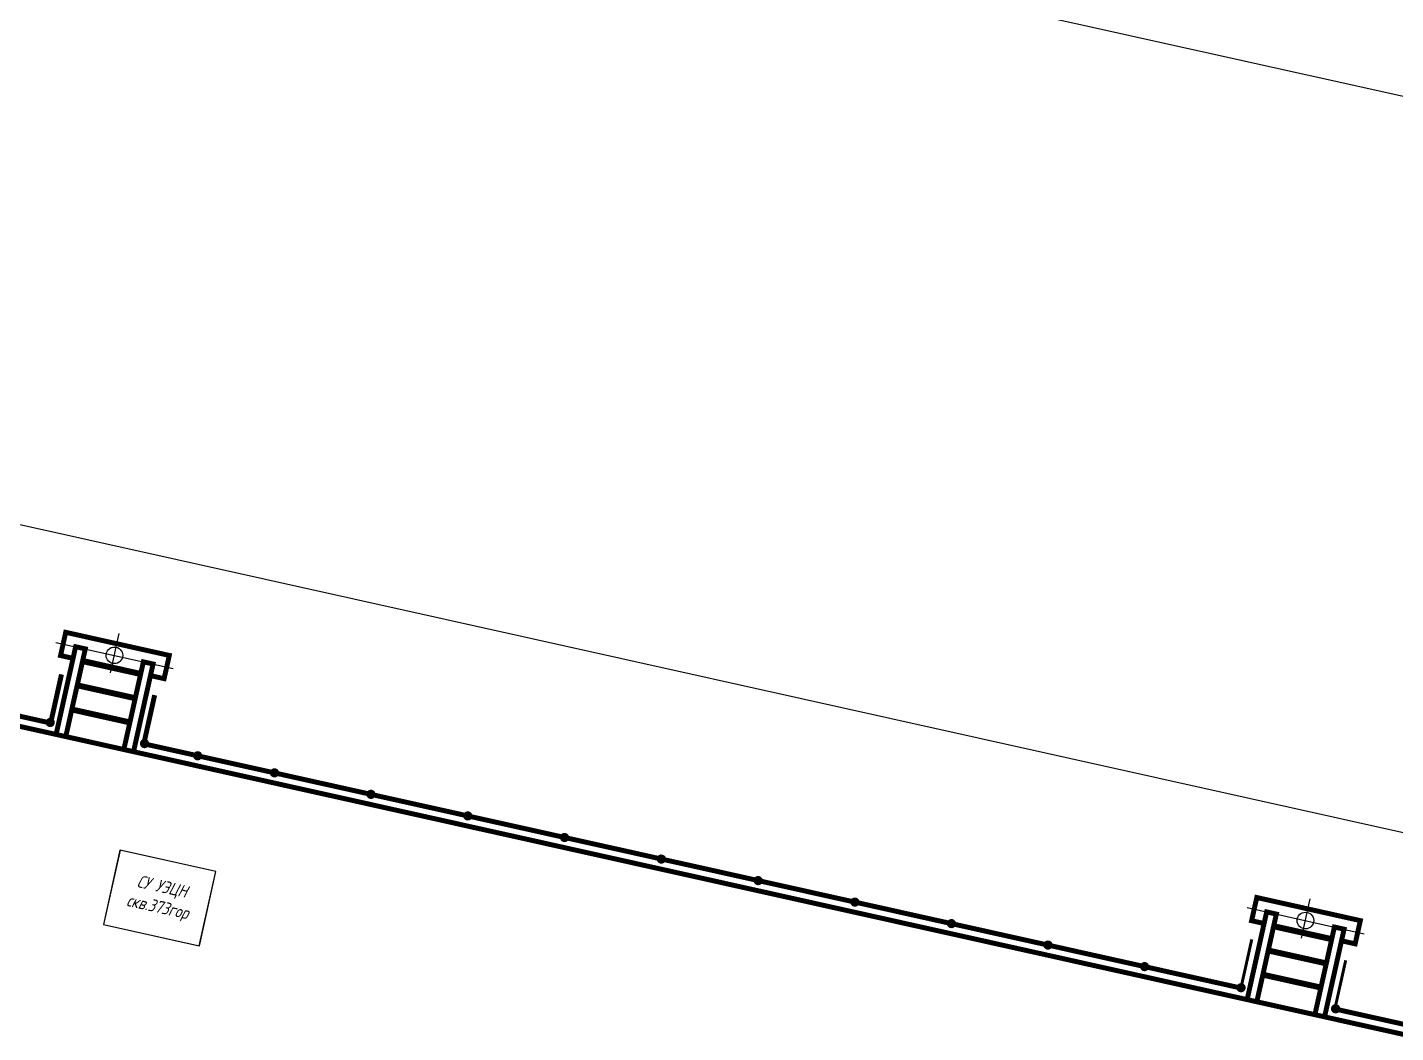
# Model space of a CAD drawing. Extents: x 5370511 to 5386565, y 1010429 to 1053793.
# Drawn here: x 5380465.78 to 5380479.57, y 1039693.23 to 1039703.37 of the extents above; entities that cross this region are included whole.
import ezdxf

# ---------------------------------------------------------------- set-up
doc = ezdxf.new("R2010")
doc.units = 0
doc.layers.get('0').update_dxf_attribs({"linetype": 'CONTINUOUS'})
doc.layers.add('ГП_сооружения', color=7, linetype='CONTINUOUS')
for name, color, linetype, lineweight in [('ЭС (текст)', 7, 'CONTINUOUS', 25), ('ЭС (тонкий)', 7, 'CONTINUOUS', 25), ('ЭС сети', 1, 'CONTINUOUS', 50)]:
    doc.layers.add(name, color=color, linetype=linetype, lineweight=lineweight)
doc.styles.add('ЭС', font='gost_nipi.shx', dxfattribs={"oblique": 14.999978})

# ---------------------------------------------------------------- blocks, each defined once
blk = doc.blocks.new('*U120')
at = {"layer": 'ГП_сооружения'}
h = blk.add_hatch(color=253, dxfattribs=at)
h.dxf.hatch_style = 1
h.paths.add_polyline_path([(146.36, 22.07, -1), (144.49, 22.07, -1)])
h = blk.add_hatch(color=253, dxfattribs=at)
h.dxf.hatch_style = 1
h.paths.add_polyline_path([(163.99, 22.05, 1), (165.86, 22.05, 1)])
h = blk.add_hatch(color=253, dxfattribs=at)
h.dxf.hatch_style = 1
h.paths.add_polyline_path([(176.86, 21.98, -1), (174.99, 21.98, -1)])
h = blk.add_hatch(color=253, dxfattribs=at)
h.dxf.hatch_style = 1
h.paths.add_polyline_path([(192.72, 21.98, -1), (190.85, 21.98, -1)])
h = blk.add_hatch(color=253, dxfattribs=at)
h.dxf.hatch_style = 1
h.paths.add_polyline_path([(212.67, 21.98, -1), (210.8, 21.98, -1)])
h = blk.add_hatch(color=253, dxfattribs=at)
h.dxf.hatch_style = 1
h.paths.add_polyline_path([(232.67, 21.98, -1), (230.8, 21.98, -1)])
h = blk.add_hatch(color=253, dxfattribs=at)
h.dxf.hatch_style = 1
h.paths.add_polyline_path([(252.67, 21.97, -1), (250.8, 21.97, -1)])
h = blk.add_hatch(color=253, dxfattribs=at)
h.dxf.hatch_style = 1
h.paths.add_polyline_path([(272.67, 21.97, -1), (270.8, 21.97, -1)])
h = blk.add_hatch(color=253, dxfattribs=at)
h.dxf.hatch_style = 1
h.paths.add_polyline_path([(292.67, 21.97, -1), (290.8, 21.97, -1)])
h = blk.add_hatch(color=253, dxfattribs=at)
h.dxf.hatch_style = 1
h.paths.add_polyline_path([(312.67, 21.97, -1), (310.8, 21.97, -1)])
h = blk.add_hatch(color=253, dxfattribs=at)
h.dxf.hatch_style = 1
h.paths.add_polyline_path([(332.62, 21.97, -1), (330.75, 21.97, -1)])
h = blk.add_hatch(color=253, dxfattribs=at)
h.dxf.hatch_style = 1
h.paths.add_polyline_path([(352.57, 21.97, -1), (350.7, 21.97, -1)])
h = blk.add_hatch(color=253, dxfattribs=at)
h.dxf.hatch_style = 1
h.paths.add_polyline_path([(372.52, 21.97, -1), (370.65, 21.97, -1)])
h = blk.add_hatch(color=253, dxfattribs=at)
h.dxf.hatch_style = 1
h.paths.add_polyline_path([(390.58, 22.04, 1), (392.45, 22.04, 1)])
h = blk.add_hatch(color=253, dxfattribs=at)
h.dxf.hatch_style = 1
h.paths.add_polyline_path([(410.11, 22.04, 1), (411.99, 22.04, 1)])
at = {"layer": 'ГП_сооружения', "color": 253}
for p, q in [((155.11, 34.48), (155.11, 42.61)), ((401.23, 34.47), (401.23, 42.6)), ((143.05, 38.11), (167.28, 38.1)), ((389.17, 38.1), (413.41, 38.09))]:
    blk.add_line(p, q, dxfattribs=at)
for points, const_width in [([(163.11, 35.7), (165.93, 35.7), (165.93, 40.5), (144.53, 40.51), (144.53, 35.71), (147.11, 35.71)], 1), ([(147.11, 40.51), (149.11, 40.51)], 1), ([(161.11, 40.5), (163.11, 40.5)], 1), ([(409.23, 35.69), (412.05, 35.69), (412.05, 40.49), (390.65, 40.5), (390.65, 35.7), (393.23, 35.7)], 1), ([(393.23, 40.5), (395.23, 40.5)], 1), ([(407.23, 40.49), (409.23, 40.49)], 1), ([(161.11, 35.58), (149.11, 35.58)], 1.2), ([(149.11, 35.71), (161.11, 35.7)], 1), ([(407.23, 35.57), (395.23, 35.57)], 1.2), ([(395.23, 35.7), (407.23, 35.69)], 1), ([(161.11, 30.58), (149.11, 30.58)], 1.2), ([(407.23, 30.57), (395.23, 30.57)], 1.2), ([(161.11, 25.58), (149.11, 25.58)], 1.2), ([(407.23, 25.57), (395.23, 25.57)], 1.2)]:
    blk.add_lwpolyline(points, dxfattribs=dict(at, const_width=const_width))
at = {"layer": 'ГП_сооружения', "color": 253, "const_width": 1}
for points in [[(147.11, 38.11), (147.11, 19.98), (163.11, 19.98), (163.11, 38.1), (161.11, 38.1), (161.11, 19.98), (149.11, 19.98), (149.11, 38.11)], [(393.23, 38.1), (393.23, 19.97), (409.23, 19.97), (409.23, 38.09), (407.23, 38.09), (407.23, 19.97), (395.23, 19.97), (395.23, 38.1)], [(499.99, 19.96), (0, 19.98), (-0.01, -190.01), (499.98, -190.03)]]:
    blk.add_lwpolyline(points, close=True, dxfattribs=at)
at = {"layer": 'ГП_сооружения', "color": 253, "ltscale": 0.3}
for points, const_width in [([(145.54, 21.98), (145.54, 32.04)], 1), ([(164.79, 21.98), (164.79, 32.04)], 1), ([(391.5, 21.97), (391.5, 32.03)], 0.6), ([(410.91, 21.97), (410.91, 32.03)], 0.6), ([(145.54, 21.98), (-2.07, 21.98)], 1), ([(145.3, 21.98), (145.54, 21.98)], 1), ([(391.5, 21.97), (164.79, 21.98)], 1), ([(502, 21.96), (410.91, 21.97)], 1)]:
    blk.add_lwpolyline(points, dxfattribs=dict(at, const_width=const_width))
at = {"layer": 'ГП_сооружения', "color": 253}
for centre in [(155.11, 38.11), (401.23, 38.1)]:
    blk.add_circle(centre, 1.68, dxfattribs=at)
at = {"layer": 'ЭС (тонкий)', "color": 253, "transparency": 33554687}
blk.add_lwpolyline([(164.75, -0.03), (164.75, -15.39), (184.59, -15.39), (184.59, -0.03)], close=True, dxfattribs=at)
blk.add_lwpolyline([(164.8, -0.03), (164.8, -15.39), (184.58, -15.39), (184.58, -0.03), (164.8, -0.03)], dxfattribs=at)
at = {"layer": 'ЭС (текст)', "color": 253, "transparency": 33554687, "insert": (174.67, -7.71, 0), "char_height": 2.5, "width": 19.8407, "attachment_point": 5, "style": 'ЭС'}
blk.add_mtext('СУ УЭЦН скв.373гор', dxfattribs=at)

msp = doc.modelspace()

# ---------------------------------------------------------------- linework, layer by layer
at = {"color": 8}
msp.add_lwpolyline([(5380459.319, 1039699.771), (5380450.037, 1039701.839), (5380460.466, 1039748.691), (5380619.569, 1039713.259), (5380610.004, 1039670.311), (5380594.274, 1039673.815, 0.413433), (5380587.117, 1039669.278), (5380586.879, 1039668.218), (5380580.535, 1039669.631), (5380580.765, 1039670.66, 0.414994), (5380576.216, 1039677.836), (5380528.892, 1039688.375, 0.414214), (5380521.731, 1039683.823), (5380521.506, 1039682.813), (5380515.18, 1039684.222, 0.309973), (5380511.083, 1039688.244), (5380459.319, 1039699.771)], format="xyb", dxfattribs=at)
at = {"color": 8, "ltscale": 0.2}
msp.add_lwpolyline([(5380454.781, 1039708.209), (5380462.932, 1039744.812), (5380615.69, 1039710.794), (5380607.539, 1039674.19)], close=True, dxfattribs=at)

# ---------------------------------------------------------------- next in the draw order: block references
at = {"layer": 'ЭС сети', "color": 1, "lineweight": 15, "xscale": 0.05, "yscale": 0.05, "zscale": 0.05, "rotation": 347.4452412758856}
msp.add_blockref('*U120', (5380458.669, 1039696.859), dxfattribs=at)

doc.saveas('drawing.dxf')
